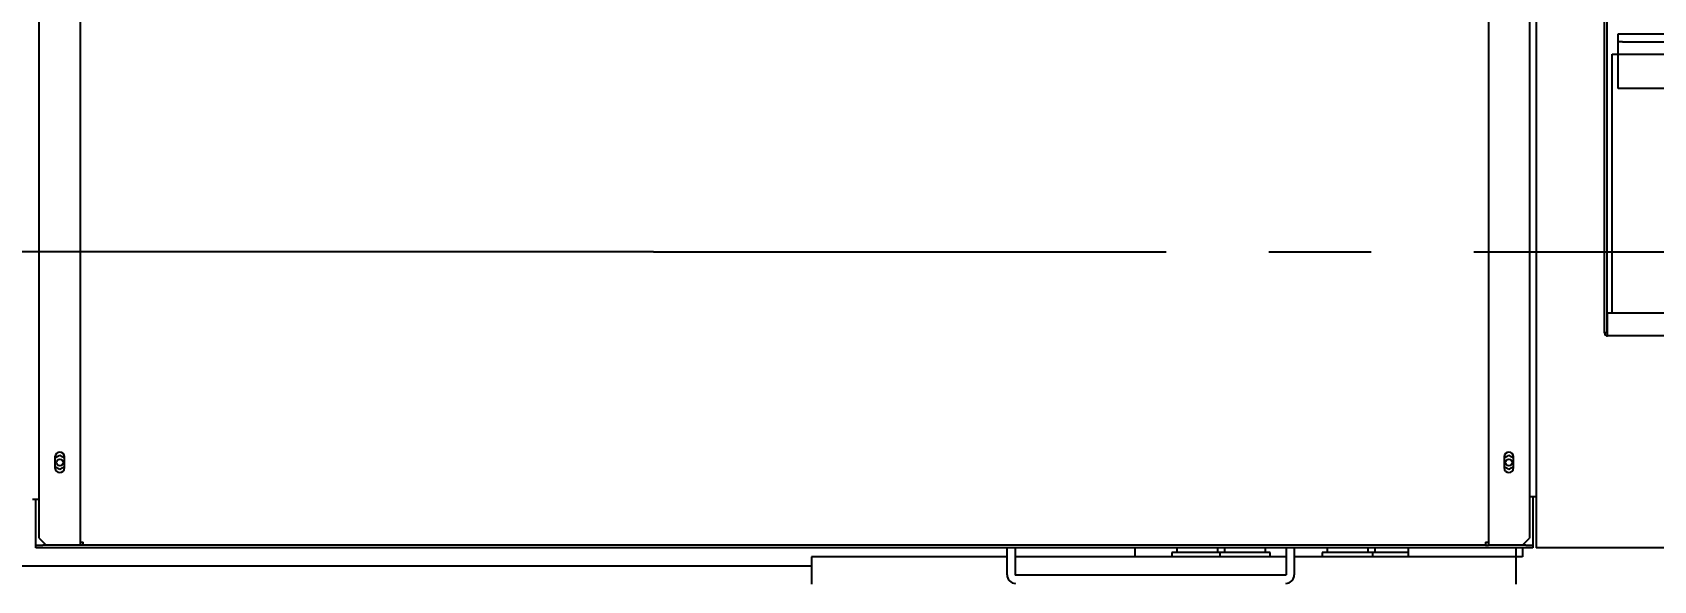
# Model space of a CAD drawing. Extents: x 28911 to 70911, y -59 to 29641.
# Drawn here: x 37067 to 38253, y 6478 to 6879 of the extents above; entities that cross this region are included whole.
import ezdxf

# ---------------------------------------------------------------- set-up
doc = ezdxf.new("R2010")
doc.units = 0
doc.header["$LTSCALE"] = 300
doc.header["$MEASUREMENT"] = 0
doc.linetypes.add('CENTRO', pattern=[2, 1.25, -0.25, 0.25, -0.25])
doc.layers.add('ASSI', color=254, linetype='CENTRO')
doc.layers.add('ddim', color=7, linetype='Continuous')
doc.styles.get("Standard").update_dxf_attribs({"font": 'STANDARD'})
doc.dimstyles.new('sc1a100$0', dxfattribs={"dimscale": 100, "dimtxt": 3, "dimasz": 3, "dimexe": 0, "dimexo": 0, "dimgap": 1, "dimtad": 1, "dimzin": 12, "dimdsep": 46, "dimtxsty": 'Standard', "dimblk": 'CLOSEDBLANK', "dimcen": 1, "dimclrd": 253, "dimclre": 253, "dimclrt": 2, "dimadec": 0, "dimazin": 3, "dimtfac": 1, "dimtmove": 0, "dimatfit": 1, "dimldrblk": 'CLOSEDBLANK', "dimfxl": 1, "dimtolj": 1, "dimtzin": 0, "dimarcsym": 0})

# ---------------------------------------------------------------- blocks, each defined once
blk = doc.blocks.new('A$C714e681e')
at = {"color": 7, "linetype": 'Continuous', "lineweight": 25}
for p, q in [((189.6, 2322.6), (189.6, 668.5)), ((-875.4, 2291.3), (-875.4, 672.7)), ((154.6, 2291.3), (154.6, 672.7)), ((-905.4, 675.5), (-905.4, 2263.5)), ((184.6, 2263.5), (184.6, 675.5)), ((239.6, 825.7), (239.6, 1061.3)), ((241.6, 825.7), (241.6, 1061.3)), ((249.6, 1038.5), (249.6, 1044.5)), ((249.6, 1044.5), (252.6, 1044.5)), ((252.6, 1044.5), (304.3, 1044.5)), ((249.6, 1029.5), (249.6, 1038.5)), ((252.6, 1038.5), (249.6, 1038.5)), ((252.6, 1038.5), (309.6, 1038.5)), ((245.1, 840.5), (245.1, 1029.5)), ((245.1, 1029.5), (249.6, 1029.5)), ((249.6, 1029.5), (1449.6, 1029.5)), ((249.6, 1004.5), (249.6, 1029.5)), ((1449.6, 1004.5), (249.6, 1004.5)), ((241.8, 825.7), (241.8, 840.5)), ((241.8, 840.5), (294.6, 840.5)), ((241.6, 825.7), (239.6, 825.7)), ((241.8, 825.7), (241.6, 825.7)), ((241.8, 823.5), (241.8, 825.7)), ((299.6, 823.5), (241.8, 823.5)), ((-893.9, 734.3), (-890.4, 736.3)), ((-890.4, 736.3), (-886.9, 734.3)), ((166.1, 734.3), (169.6, 736.3)), ((169.6, 736.3), (173.1, 734.3)), ((-893.9, 735), (-893.9, 727)), ((-890.4, 725.7), (-893.9, 727.7)), ((-886.9, 727.7), (-890.4, 725.7)), ((-886.9, 727), (-886.9, 735)), ((166.1, 735), (166.1, 727)), ((169.6, 725.7), (166.1, 727.7)), ((173.1, 727.7), (169.6, 725.7)), ((173.1, 727), (173.1, 735)), ((-910.4, 704), (-905.4, 704)), ((-907.9, 670.7), (-907.9, 704)), ((184.6, 706), (189.4, 706)), ((187.1, 706), (187.1, 670.7)), ((189.6, 706), (189.4, 706)), ((-907.9, 670.7), (-907.9, 670.5)), ((-907.9, 668.5), (-907.9, 670.5)), ((-907.9, 670.5), (-902.9, 670.5)), ((-902.9, 668.5), (-907.9, 668.5)), ((-905.4, 675.5), (-900.4, 670.5)), ((-875.4, 670.5), (-902.9, 670.5)), ((182.1, 668.5), (-902.9, 668.5)), ((-875.4, 672.7), (-873.2, 672.7)), ((-875.4, 672.7), (-875.4, 670.5)), ((-873.4, 670.5), (-875.4, 670.5)), ((-873.4, 670.5), (-873.4, 672.7)), ((-873.2, 670.5), (-873.4, 670.5)), ((-873.2, 670.5), (-873.2, 672.7)), ((152.4, 670.5), (-873.2, 670.5)), ((-197.4, 648.7), (-197.4, 668.5)), ((-191.4, 648.7), (-191.4, 668.5)), ((-103.9, 668.5), (-103.9, 662)), ((-76.9, 665), (-76.9, 662)), ((-41.9, 665), (-76.9, 665)), ((-73.4, 668.5), (-73.4, 665)), ((-43.4, 665), (-43.4, 668.5)), ((-41.9, 665), (-41.9, 662)), ((-4.9, 665), (-41.9, 665)), ((-38.4, 668.5), (-38.4, 665)), ((-8.4, 665), (-8.4, 668.5)), ((-4.9, 662), (-4.9, 665)), ((6.6, 668.5), (6.6, 648.7)), ((12.6, 668.5), (12.6, 648.7)), ((33.1, 665), (33.1, 662)), ((70.1, 665), (33.1, 665)), ((36.6, 668.5), (36.6, 665)), ((66.6, 665), (66.6, 668.5)), ((70.1, 662), (70.1, 665)), ((96.1, 665), (70.1, 665)), ((71.6, 668.5), (71.6, 665)), ((96.1, 662), (96.1, 668.5)), ((152.4, 672.7), (154.6, 672.7)), ((152.4, 672.7), (152.4, 670.5)), ((152.6, 670.5), (152.4, 670.5)), ((152.6, 672.7), (152.6, 670.5)), ((152.6, 670.5), (154.6, 670.5)), ((154.6, 672.7), (154.6, 670.5)), ((182.1, 670.5), (154.6, 670.5)), ((174.6, 668.5), (174.6, 662)), ((179.6, 670.5), (184.6, 675.5)), ((179.6, 668.5), (179.6, 662)), ((182.1, 670.5), (187.1, 670.5)), ((187.1, 668.5), (182.1, 668.5)), ((187.1, 670.5), (187.1, 670.7)), ((187.1, 670.5), (187.1, 668.5)), ((191.8, 668.5), (189.6, 668.5)), ((299.6, 668.5), (191.8, 668.5)), ((-340.4, 655), (-1022.4, 655)), ((-197.4, 662), (-340.4, 662)), ((-340.4, 662), (-340.4, 642)), ((6.6, 662), (-191.4, 662)), ((174.6, 662), (12.6, 662)), ((174.6, 662), (174.6, 642)), ((179.6, 662), (174.6, 662)), ((6.4, 648.5), (-191.2, 648.5))]:
    blk.add_line(p, q, dxfattribs=at)
for centre in [(-890.4, 731), (169.6, 731)]:
    blk.add_circle(centre, 2.4, dxfattribs=at)
for centre, radius, start, end in [((241.8, 825.7), 2.2, 180, 270), ((241.8, 825.7), 0.2, 180, 270), ((-890.4, 735), 3.5, 0, 180), ((169.6, 735), 3.5, 0, 180), ((-890.4, 727), 3.5, 180, 0), ((169.6, 727), 3.5, 180, 0), ((-191.2, 648.7), 6.2, 180, 270), ((-191.2, 648.7), 0.2, 180, 270), ((6.4, 648.7), 6.2, 270, 0), ((6.4, 648.7), 0.2, 270, 0)]:
    blk.add_arc(centre, radius, start, end, dxfattribs=at)
blk = doc.blocks.new('_ClosedBlank')
at = {"color": 0, "linetype": 'ByBlock', "lineweight": -2}
for p, q in [((-1, 0.1667), (0, 0)), ((-1, 0.1667), (-1, -0.1667)), ((0, 0), (-1, -0.1667))]:
    blk.add_line(p, q, dxfattribs=at)
blk = doc.blocks.new('*D87')
at = {"layer": 'ddim', "color": 253, "lineweight": -2, "ltscale": 50, "transparency": 16777216}
for p, q in [((36093.1, 7018.3), (36093.1, 8718.3)), ((37521.3, 6718.3), (36093.1, 6718.3)), ((36093.1, 6294.8), (36093.1, 6718.3)), ((38023.9, 6294.8), (36093.1, 6294.8)), ((36093.1, 5994.8), (36093.1, 5694.8))]:
    blk.add_line(p, q, dxfattribs=at)
at = {"layer": 'DEFPOINTS', "color": 0, "ltscale": 50, "transparency": 16777216}
for p in [(37521.3, 6718.3), (36093.1, 6294.8), (38023.9, 6294.8)]:
    blk.add_point(p, dxfattribs=at)
at = {"layer": 'ddim', "color": 253, "lineweight": -2, "ltscale": 50, "transparency": 16777216, "xscale": 300, "yscale": 300, "zscale": 300}
for p, rotation in [((36093.1, 6718.3), 270), ((36093.1, 6294.8), 90)]:
    blk.add_blockref('_ClosedBlank', p, dxfattribs=dict(at, rotation=rotation))
at = {"layer": 'ddim', "color": 2, "ltscale": 50, "transparency": 16777216, "insert": (35843.1, 8018.3), "char_height": 300, "attachment_point": 5, "rotation": 90}
blk.add_mtext('\\A1;423.5', dxfattribs=at)

msp = doc.modelspace()

# ---------------------------------------------------------------- linework, layer by layer
at = {"layer": 'ASSI'}
msp.add_line((37521.308, 6718.338), (43046.724, 6718.338), dxfattribs=at)

# ---------------------------------------------------------------- block references
at = {"color": 4, "ltscale": 50}
msp.add_blockref('A$C714e681e', (37977.344, 5833.338), dxfattribs=at)

# ---------------------------------------------------------------- dimensions: what is measured, and where the dimension line sits
at = {"layer": 'ddim', "color": 1, "ltscale": 50}
dim = msp.add_linear_dim(base=(36093.069, 6294.838), p1=(37521.308, 6718.338), p2=(38023.944, 6294.838), angle=90, dimstyle='sc1a100$0', dxfattribs=at)
dim.commit()
dim.dimension.update_dxf_attribs({"geometry": '*D87', "text_midpoint": (36093.069, 8018.338), "dimtype": 160})

doc.saveas('drawing.dxf')
